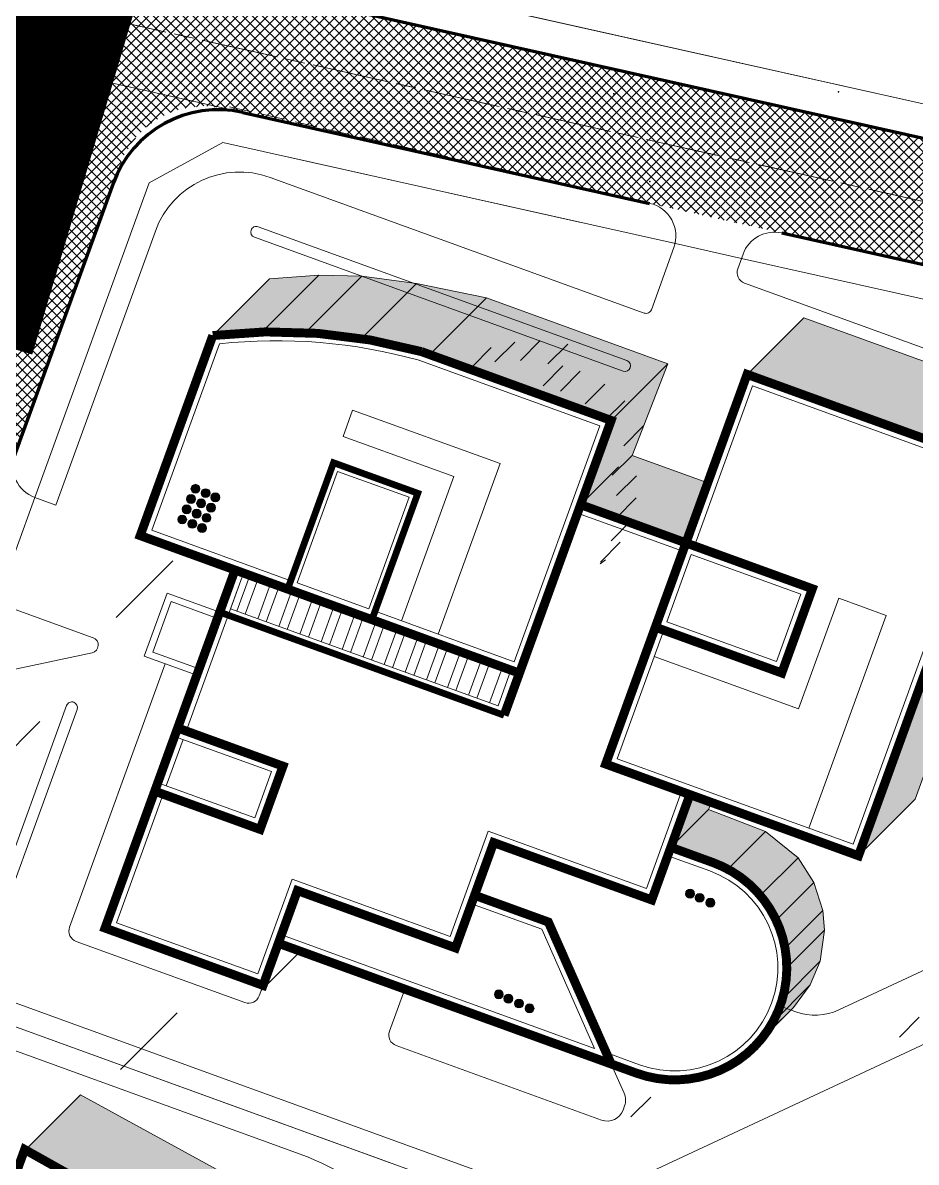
# Model space of a CAD drawing. Header units: millimetres. Extents: x 89040 to 596321, y -313033 to 2401191.
# Drawn here: x 596106.6 to 596186.3, y 1200341 to 1200442.7 of the extents above; entities that cross this region are included whole.
import ezdxf

# ---------------------------------------------------------------- set-up
doc = ezdxf.new("R2010")
doc.units = ezdxf.units.MM
doc.header["$MEASUREMENT"] = 0
doc.linetypes.add('CENTER', pattern=[50.800000000000004, 31.75, -6.349999999999999, 6.349999999999999, -6.349999999999999])
doc.linetypes.add('DUONG', pattern=[3, 2, -1])
doc.layers.get('0').update_dxf_attribs({"color": 251, "lineweight": 9})
for name, color, linetype, lineweight in [('1', 8, 'Continuous', 13), ('4 duong di', 11, 'Continuous', 9), ('BONGDO', 251, 'Continuous', 9), ('CONGTRINH', 7, 'Continuous', 20), ('CONGTRINH2', 30, 'Continuous', 18), ('LEDUONG', 6, 'Continuous', 20), ('LONGDUONG', 4, 'Continuous', 90), ('MANH', 8, 'Continuous', 9), ('RANHDATP3', 1, 'Continuous', 5), ('tang cao', 7, 'Continuous', 5), ('truc', 8, 'CENTER', 9)]:
    doc.layers.add(name, color=color, linetype=linetype, lineweight=lineweight)
doc.layers.add('DUONG NOI BO CONG TRINH', color=7, linetype='Continuous', lineweight=20, true_color=0x5e5e5e)
doc.layers.add('NOI-SUY-5', color=5, linetype='Continuous')
doc.styles.add('VN', font='VHELVCN.TTF')
doc.dimstyles.new('HOA75', dxfattribs={"dimscale": 0, "dimtxt": 450, "dimasz": 120, "dimexe": 150, "dimexo": 0, "dimgap": 50, "dimtad": 1, "dimdec": 0, "dimrnd": 0.001, "dimzin": 13, "dimdsep": 46, "dimtxsty": 'VN', "dimblk": 'TICKA', "dimcen": 0.09, "dimclrd": 9, "dimclre": 9, "dimclrt": 7, "dimadec": 0, "dimazin": 0, "dimtfac": 1, "dimtdec": 0, "dimtix": 1, "dimtmove": 2, "dimatfit": 3, "dimldrblk": 'PL1', "dimfxl": 1, "dimtolj": 1, "dimtzin": 13, "dimarcsym": 0})
pattern_1 = [(45, (594650.3527654881, 1198136.11866812), (-0.4419417382415922, 0.4419417382415923), []), (135, (594650.3527654881, 1198136.11866812), (-0.4419417382415923, -0.4419417382415922), [])]
pattern_2 = [(45, (594650.3527654881, 1198136.11866812), (-0.1767766952966369, 0.1767766952966369), []), (45, (594650.5295421833, 1198136.11866812), (-0.1767766952966369, 0.1767766952966369), [0.3125, -0.0625, 0, -0.0625])]

# ---------------------------------------------------------------- blocks, each defined once
blk = doc.blocks.new('PL')
at = {"layer": '1', "ltscale": 100}
blk.add_line((4.029908342286944, 0), (-6.671398499514908, 0), dxfattribs=at)
at = {"layer": '1', "ltscale": 100, "const_width": 1.6}
blk.add_lwpolyline([(0, 0), (-2.566846419125795, -8.508275751170004)], dxfattribs=at)
blk = doc.blocks.new('PL1')
at = {"layer": '4 duong di', "ltscale": 100, "xscale": 0.25, "yscale": 0.25, "zscale": 0.25}
blk.add_blockref('PL', (0, 0), dxfattribs=at)
blk = doc.blocks.new('TICKA')
at = {"color": 0}
for p, q in [((0, 2.5), (0, -2.5)), ((-2.5, 0), (2.5, 0))]:
    blk.add_line(p, q, dxfattribs=at)
at = {"color": 0, "const_width": 0.5}
blk.add_lwpolyline([(-0.7071067811865533, -0.7071067811865462), (0.7071067811865533, 0.7071067811865462)], dxfattribs=at)
at = {"color": 0, "const_width": 0.25}
for points in [[(0.5821067811865533, 0.7071067811865462, 1), (0.8321067811865532, 0.7071067811865462, 1)], [(-0.8321067811865532, -0.7071067811865462, 1), (-0.5821067811865533, -0.7071067811865462, 1)]]:
    blk.add_lwpolyline(points, format="xyb", close=True, dxfattribs=at)

msp = doc.modelspace()

# ---------------------------------------------------------------- hatches: boundary and pattern name
at = {"layer": 'BONGDO'}
h = msp.add_hatch(dxfattribs=at)
h.set_pattern_fill('ANSI35', color=256, style=0)
h.set_pattern_definition(pattern_2)
h.paths.add_polyline_path([(596123.5531403421, 1200414.748195246), (596128.6106717563, 1200419.80572666), (596133.0178598554, 1200420.121945242), (596136.8601760708, 1200420.033330993), (596141.738919904, 1200419.401114085), (596147.9764059609, 1200418.097530868), (596164.1571046758, 1200412.22607583), (596160.9680412044, 1200404.044735272), (596167.7155858708, 1200401.596268378), (596165.7709862469, 1200396.237293399), (596156.3707339308, 1200399.648342563), (596159.0995732616, 1200407.168544416), (596150.6393461771, 1200410.238488663), (596142.1791190926, 1200413.30843291), (596137.9989943283, 1200414.014088657), (596136.6813884897, 1200414.343582671), (596132.9364032722, 1200414.937431997), (596131.0709001666, 1200415.0453779), (596127.2463108124, 1200415.040984784)])
h = msp.add_hatch(dxfattribs=at)
h.set_pattern_fill('ANSI35', color=256, style=0)
h.set_pattern_definition(pattern_2)
h.paths.add_polyline_path([(596171.2286649082, 1200411.277697105), (596176.2861963224, 1200416.335228519), (596198.8775046373, 1200408.145330068), (596186.2259199766, 1200373.367776958), (596181.1683885623, 1200368.310245544), (596193.7892704668, 1200403.091179113)])
h = msp.add_hatch(dxfattribs=at)
h.set_pattern_fill('ANSI35', color=256, style=0)
h.set_pattern_definition(pattern_2)
h.paths.add_polyline_path([(596167.7969744932, 1200372.442312265), (596172.8724708032, 1200370.49017238), (596175.7782495578, 1200368.138999853), (596177.1945757527, 1200365.934840304), (596177.9928129991, 1200363.421426636), (596178.1460262563, 1200361.677640284), (596177.7509697279, 1200358.894645331), (596176.8654327213, 1200356.781524385), (596175.3757565458, 1200354.768877736), (596172.452605649, 1200351.845726839), (596174.1717643541, 1200354.892076902), (596174.6435592783, 1200356.708546722), (596174.7457189283, 1200359.020898254), (596174.4499199699, 1200360.818761156), (596174.0311688696, 1200362.079202782), (596173.4387339312, 1200363.291037919), (596172.4037353396, 1200364.764485635), (596171.7704328507, 1200365.44561215), (596170.4421916034, 1200366.539836166), (596169.4979565851, 1200367.115658162), (596165.4578019173, 1200368.692105872), (596164.4224602751, 1200369.067798047), (596166.1279848567, 1200373.767924205), (596168.0626353708, 1200373.065901771)])
h = msp.add_hatch(dxfattribs=at)
h.set_pattern_fill('ANSI35', color=256, style=0)
h.set_pattern_definition(pattern_2)
h.paths.add_polyline_path([(596106.6956423238, 1200341.907047877), (596111.753173738, 1200346.964579291), (596129.4963185228, 1200337.228582959), (596126.7775367915, 1200330.310896316), (596132.6512286199, 1200328.139224944), (596125.8291302933, 1200309.338720312), (596131.9007846719, 1200297.085414534), (596128.4025261294, 1200293.587155992), (596122.4085547207, 1200305.683688488), (596122.3728303512, 1200305.956092302), (596129.1529700774, 1200324.640966402), (596122.5727934563, 1200327.028700816), (596124.4387871086, 1200332.171051545)])
at = {"layer": 'DUONG NOI BO CONG TRINH'}
h = msp.add_hatch(dxfattribs=at)
h.set_pattern_fill('NET', color=256, scale=5, angle=45, style=0)
h.set_pattern_definition(pattern_1)
h.paths.add_polyline_path([(595995.101366762, 1200475.274766724, -0.3511223697137446), (595987.2846282816, 1200485.03352531), (595987.2846282816, 1200525.771851248), (595981.2846282816, 1200522.623540457), (595981.2846282816, 1200519.609639589, -0.1859721201900045), (595978.6996744657, 1200512.900161957), (595938.6890100861, 1200468.681976798), (595947.4985450422, 1200453.49973682), (595973.5929352575, 1200466.517219932, -0.1723865966107662), (595980.2401797544, 1200467.327634762), (596111.5678269906, 1200437.946582228), (596137.9551008744, 1200432.043134656), (596205.7859866555, 1200416.867786124, -0.3818854923098502), (596213.5439467016, 1200406.026385501), (596216.5579224279, 1200433.701830808, -0.4472979209271629), (596208.0707842682, 1200427.628549224)])
h.paths.add_polyline_path([(595960.3912970803, 1200478.754145614, -1), (595972.2750441722, 1200478.754145614, -1)], flags=16)
h = msp.add_hatch(dxfattribs=at)
h.set_pattern_fill('NET', color=256, scale=5, angle=45, style=0)
h.set_pattern_definition(pattern_1)
h.paths.add_polyline_path([(595925.0451197465, 1200288.445026297), (595936.945767983, 1200263.871241082), (595936.2530274832, 1200265.770624282), (595936.0124330557, 1200267.078490529), (595935.9459374329, 1200268.229790137), (595935.9832160597, 1200269.092450465), (595936.1817802583, 1200270.388779408), (595936.7764856272, 1200272.219922163), (595937.3565670933, 1200273.350602297), (595938.1133428816, 1200274.446739759), (595939.5471033535, 1200275.914510199), (595940.4287001612, 1200276.570059491), (595942.3120534109, 1200277.572187762), (595945.5342314932, 1200279.091193384), (595948.2110769158, 1200280.353117196), (596049.9643682521, 1200328.321856873), (596074.5170916351, 1200339.896550732), (596077.6646039644, 1200341.408469552), (596080.2086631577, 1200343.026239926), (596081.9784701855, 1200344.516051168), (596084.1261692905, 1200346.902090203), (596085.5643509864, 1200349.061087448), (596087.0357103917, 1200352.224014194), (596087.6468357157, 1200353.908168238), (596089.8152206452, 1200359.883856209), (596092.7088450593, 1200367.858176806), (596094.1756830805, 1200371.90052473), (596095.0725189293, 1200374.372046793), (596103.9059467771, 1200398.71542228), (596114.7561151091, 1200428.616580283), (596115.6179753874, 1200430.831295922), (596116.5673230711, 1200432.297770049), (596117.545875838, 1200433.303432909), (596118.7801348323, 1200434.178181174), (596119.6955106603, 1200434.629465718), (596120.979309726, 1200435.040499273), (596122.7681160187, 1200435.243052765), (596124.5147252344, 1200435.050059633), (596100.9005418787, 1200440.333102285), (596103.2986284912, 1200439.368718926), (596104.3138731247, 1200438.639606227), (596105.7564790926, 1200437.043437627), (596106.5394515564, 1200435.600849175), (596106.9025765792, 1200434.515697753), (596107.1539326629, 1200432.526095417), (596107.0796341716, 1200431.43831989), (596106.6741345157, 1200429.797256086), (596105.7787515523, 1200427.32973792), (596079.8850022452, 1200355.971113275), (596079.3207820983, 1200354.451550818), (596078.6154123041, 1200353.025206269), (596077.5891441084, 1200351.529209079), (596077.1034466351, 1200350.961911648), (596075.6068632065, 1200349.577286487), (596074.3711951786, 1200348.733516639), (596071.4823235162, 1200347.310286677), (596065.8760281785, 1200344.66735574), (595947.1076921333, 1200288.677349726), (595941.8389849938, 1200286.193565291), (595939.2361912064, 1200284.966551049), (595938.0053084913, 1200284.386285863), (595935.9719329431, 1200283.686719213), (595933.7385576979, 1200283.435364522), (595931.859721075, 1200283.612588426), (595929.0434546762, 1200284.599787405), (595926.9456070943, 1200286.079494746), (595926.0179164142, 1200287.052745957)])
at = {"layer": 'tang cao'}
h = msp.add_hatch(color=256, dxfattribs=at)
edge = h.paths.add_edge_path()
edge.add_arc((596122.005289519, 1200401.066061843), 0.399280375762523, -23.36673687835441, 336.6332631216456)
h = msp.add_hatch(color=256, dxfattribs=at)
edge = h.paths.add_edge_path()
edge.add_arc((596122.9057166232, 1200400.677032718), 0.399280375762523, -23.36673687835441, 336.6332631216456)
h = msp.add_hatch(color=256, dxfattribs=at)
edge = h.paths.add_edge_path()
edge.add_arc((596121.6104978294, 1200400.152296996), 0.399280375762523, -23.36673687835441, 336.6332631216456)
h = msp.add_hatch(color=256, dxfattribs=at)
edge = h.paths.add_edge_path()
edge.add_arc((596122.5109249338, 1200399.763267872), 0.399280375762523, -23.36673687835441, 336.6332631216456)
h = msp.add_hatch(color=256, dxfattribs=at)
edge = h.paths.add_edge_path()
edge.add_arc((596123.3861376456, 1200399.385132615), 0.399280375762523, -23.36673687835441, 336.6332631216456)
h = msp.add_hatch(color=256, dxfattribs=at)
edge = h.paths.add_edge_path()
edge.add_arc((596123.7809293352, 1200400.298897461), 0.399280375762523, -23.36673687835441, 336.6332631216456)
h = msp.add_hatch(color=256, dxfattribs=at)
edge = h.paths.add_edge_path()
edge.add_arc((596121.2157061398, 1200399.23853215), 0.399280375762523, -23.36673687835441, 336.6332631216456)
h = msp.add_hatch(color=256, dxfattribs=at)
edge = h.paths.add_edge_path()
edge.add_arc((596122.1161332444, 1200398.849503026), 0.399280375762523, -23.36673687835441, 336.6332631216456)
h = msp.add_hatch(color=256, dxfattribs=at)
edge = h.paths.add_edge_path()
edge.add_arc((596122.991345956, 1200398.471367768), 0.399280375762523, -23.36673687835441, 336.6332631216456)
h = msp.add_hatch(color=256, dxfattribs=at)
edge = h.paths.add_edge_path()
edge.add_arc((596120.8209144503, 1200398.324767303), 0.399280375762523, -23.36673687835441, 336.6332631216456)
h = msp.add_hatch(color=256, dxfattribs=at)
edge = h.paths.add_edge_path()
edge.add_arc((596121.7213415547, 1200397.935738179), 0.399280375762523, -23.36673687835441, 336.6332631216456)
h = msp.add_hatch(color=256, dxfattribs=at)
edge = h.paths.add_edge_path()
edge.add_arc((596122.5965542666, 1200397.557602922), 0.399280375762523, -23.36673687835441, 336.6332631216456)
h = msp.add_hatch(color=256, dxfattribs=at)
edge = h.paths.add_edge_path()
edge.add_arc((596166.144049743, 1200364.925715043), 0.399280375762523, -23.36673687835441, 336.6332631216456)
h = msp.add_hatch(color=256, dxfattribs=at)
edge = h.paths.add_edge_path()
edge.add_arc((596167.0031998777, 1200364.554519615), 0.399280375762523, -23.36673687835441, 336.6332631216456)
h = msp.add_hatch(color=256, dxfattribs=at)
edge = h.paths.add_edge_path()
edge.add_arc((596167.9436655298, 1200364.115796547), 0.399280375762523, -23.36673687835441, 336.6332631216456)
h = msp.add_hatch(color=256, dxfattribs=at)
edge = h.paths.add_edge_path()
edge.add_arc((596149.074317956, 1200355.930945455), 0.399280375762523, -23.36673687835441, 336.6332631216456)
h = msp.add_hatch(color=256, dxfattribs=at)
edge = h.paths.add_edge_path()
edge.add_arc((596149.9334680907, 1200355.559750027), 0.399280375762523, -23.36673687835441, 336.6332631216456)
h = msp.add_hatch(color=256, dxfattribs=at)
edge = h.paths.add_edge_path()
edge.add_arc((596150.8739337429, 1200355.121026959), 0.399280375762523, -23.36673687835441, 336.6332631216456)
h = msp.add_hatch(color=256, dxfattribs=at)
edge = h.paths.add_edge_path()
edge.add_arc((596151.8143993954, 1200354.682303892), 0.399280375762523, -23.36673687835441, 336.6332631216456)

# ---------------------------------------------------------------- linework, layer by layer
at = {"layer": 'BONGDO'}
for p, q in [((596127.9603284412, 1200415.064413828), (596133.0178598554, 1200420.121945242)), ((596123.5531403421, 1200414.748195246), (596128.6106717563, 1200419.80572666)), ((596131.8366730058, 1200415.009827928), (596136.8942044202, 1200420.067359342)), ((596136.6813884897, 1200414.343582671), (596141.738919904, 1200419.401114085)), ((596142.9188745465, 1200413.039999453), (596147.9764059609, 1200418.097530868)), ((596171.2286649082, 1200411.277697105), (596176.2861963224, 1200416.335228519)), ((596148.7256032261, 1200412.388952096), (596150.4957392208, 1200414.159088091)), ((596151.0028887041, 1200412.520846491), (596152.7730246991, 1200414.290982486)), ((596146.6282901112, 1200411.901492948), (596148.3984261061, 1200413.671628943)), ((596153.4564034971, 1200412.212589959), (596155.2265394921, 1200413.982725954)), ((596153.0197511931, 1200410.260838242), (596154.789887188, 1200412.030974237)), ((596159.0995732616, 1200407.168544416), (596164.1571046758, 1200412.22607583)), ((596154.5650581432, 1200409.793941127), (596156.3351941381, 1200411.564077122)), ((596156.7669455303, 1200408.648737476), (596158.5370815253, 1200410.418873471)), ((596158.5433234593, 1200407.159008451), (596160.3134594545, 1200408.929144446)), ((596160.2152781539, 1200404.914273206), (596161.9854141489, 1200406.684409201)), ((596159.1979052094, 1200402.274599277), (596160.9680412044, 1200404.044735272)), ((596156.3707339308, 1200399.648342563), (596159.745248149, 1200403.022856781)), ((596159.582999939, 1200400.453802797), (596161.353135934, 1200402.223938792)), ((596159.5747869315, 1200398.487351946), (596161.3449229266, 1200400.257487941)), ((596159.08845286, 1200396.422404313), (596160.858588855, 1200398.192540308)), ((596158.1332094423, 1200394.528192191), (596159.9033454373, 1200396.298328185)), ((596158.1321272263, 1200394.36527572), (596158.590518454, 1200394.734627579)), ((596114.9368237744, 1200389.564752961), (596119.9943551886, 1200394.622284375)), ((596103.0601994464, 1200375.233845398), (596108.1177308606, 1200380.291376812)), ((596181.1683885623, 1200368.310245544), (596186.2259199766, 1200373.367776958)), ((596164.4224602751, 1200369.067798047), (596167.7969744932, 1200372.442312265)), ((596169.4979565851, 1200367.115658162), (596172.8724708032, 1200370.49017238)), ((596172.4037353396, 1200364.764485635), (596175.7782495578, 1200368.138999853)), ((596173.8200615344, 1200362.560326086), (596177.1945757527, 1200365.934840304)), ((596174.6182987809, 1200360.046912418), (596177.9928129991, 1200363.421426636)), ((596174.7715120381, 1200358.303126066), (596178.1460262563, 1200361.677640284)), ((596127.8646328767, 1200356.270327363), (596131.2391470949, 1200359.644841581)), ((596174.3764555097, 1200355.520131113), (596177.7509697279, 1200358.894645331)), ((596173.490918503, 1200353.407010167), (596176.8654327213, 1200356.781524385)), ((596115.3260375684, 1200349.238552545), (596120.3835689826, 1200354.296083959)), ((596172.0012423276, 1200351.394363518), (596175.3757565458, 1200354.768877736)), ((596170.9687831963, 1200350.387182178), (596174.3432974145, 1200353.761696396)), ((596184.8276749793, 1200352.12104777), (596186.5978109743, 1200353.891183765)), ((596106.6956423238, 1200341.907047877), (596111.753173738, 1200346.964579291)), ((596160.8617727422, 1200345.005183103), (596162.6319087372, 1200346.775319098))]:
    msp.add_line(p, q, dxfattribs=at)
for points in [[(596123.5531403421, 1200414.748195246), (596128.6106717563, 1200419.80572666), (596133.0178598554, 1200420.121945242), (596136.8601760708, 1200420.033330993), (596141.738919904, 1200419.401114085), (596147.9764059609, 1200418.097530868), (596164.1571046758, 1200412.22607583), (596160.9680412044, 1200404.044735272), (596167.7155858708, 1200401.596268378), (596165.7709862469, 1200396.237293399), (596156.3707339308, 1200399.648342563), (596159.0995732616, 1200407.168544416), (596150.6393461771, 1200410.238488663), (596142.1791190926, 1200413.30843291), (596137.9989943283, 1200414.014088657), (596136.6813884897, 1200414.343582671), (596132.9364032722, 1200414.937431997), (596131.0709001666, 1200415.0453779), (596127.2463108124, 1200415.040984784), (596123.5531403421, 1200414.748195246)], [(596171.2286649082, 1200411.277697105), (596176.2861963224, 1200416.335228519), (596198.8775046373, 1200408.145330068), (596186.2259199766, 1200373.367776958), (596181.1683885623, 1200368.310245544), (596193.7892704668, 1200403.091179113), (596171.2286649082, 1200411.277697105)], [(596167.7969744932, 1200372.442312265), (596172.8724708032, 1200370.49017238), (596175.7782495578, 1200368.138999853), (596177.1945757527, 1200365.934840304), (596177.9928129991, 1200363.421426636), (596178.1460262563, 1200361.677640284), (596177.7509697279, 1200358.894645331), (596176.8654327213, 1200356.781524385), (596175.3757565458, 1200354.768877736), (596172.452605649, 1200351.845726839), (596174.1717643541, 1200354.892076902), (596174.6435592783, 1200356.708546722), (596174.7457189283, 1200359.020898254), (596174.4499199699, 1200360.818761156), (596174.0311688696, 1200362.079202782), (596173.4387339312, 1200363.291037919), (596172.4037353396, 1200364.764485635), (596171.7704328507, 1200365.44561215), (596170.4421916034, 1200366.539836166), (596169.4979565851, 1200367.115658162), (596165.4578019173, 1200368.692105872), (596164.4224602751, 1200369.067798047), (596166.1279848567, 1200373.767924205), (596168.0626353708, 1200373.065901771), (596167.7969744932, 1200372.442312265)], [(596106.6956423238, 1200341.907047877), (596111.753173738, 1200346.964579291), (596129.4963185228, 1200337.228582959), (596126.7775367915, 1200330.310896316), (596132.6512286199, 1200328.139224944), (596125.8291302933, 1200309.338720312), (596131.9007846719, 1200297.085414534), (596128.4025261294, 1200293.587155992), (596122.4085547207, 1200305.683688488), (596122.3728303512, 1200305.956092302), (596129.1529700774, 1200324.640966402), (596122.5727934563, 1200327.028700816), (596124.4387871086, 1200332.171051545), (596106.6956423238, 1200341.907047877)]]:
    msp.add_lwpolyline(points, dxfattribs=at)
at = {"layer": 'CONGTRINH'}
for points, const_width in [([(596123.5531403421, 1200414.748195246), (596117.0721469318, 1200396.887715845), (596150.9130552694, 1200384.607938857)], 0.8), ([(596150.9130552694, 1200384.607938857), (596159.0995732615, 1200407.168544416), (596142.1791190926, 1200413.30843291)], 0.8), ([(596158.6077830038, 1200376.496763536), (596181.1683885623, 1200368.310245544), (596193.7892704668, 1200403.091179113), (596171.2286649082, 1200411.277697105), (596158.6077830038, 1200376.496763536)], 0.8), ([(596137.752702027, 1200389.383407686), (596141.8459610229, 1200400.663710465), (596134.3257591702, 1200403.392549796), (596130.2325001742, 1200392.112247017)], 0.6), ([(596156.3707339308, 1200399.648342563), (596165.7709862469, 1200396.2372934)], 0.8), ([(596163.0421469162, 1200388.717091547), (596174.3224496954, 1200384.623832551), (596177.0512890262, 1200392.144034404), (596165.7709862469, 1200396.2372934)], 0.8), ([(596125.5323740162, 1200393.817771598), (596113.9348068608, 1200361.856913724), (596128.0351853349, 1200356.740339979), (596131.1051295819, 1200365.200567063), (596145.2055080559, 1200360.083993318), (596148.6165572193, 1200369.484245634), (596162.7169356933, 1200364.367671889), (596166.1279848566, 1200373.767924205)], 0.8), ([(596124.1679543508, 1200390.057670672), (596149.548635604, 1200380.847837931)], 0.6), ([(596150.9130552694, 1200384.607938857), (596149.548635604, 1200380.847837931)], 0.8), ([(596118.3691707731, 1200374.077241735), (596127.7694230891, 1200370.666192571), (596129.8160525871, 1200376.306343961), (596120.4158002711, 1200379.717393124)], 0.8), ([(596168.1825612014, 1200367.703378382), (596164.4224602751, 1200369.067798047)], 0.8), ([(596146.9110326376, 1200364.784119476), (596153.4912092588, 1200362.396385062), (596159.1044023188, 1200349.721525549)], 0.8), ([(596129.3996050002, 1200360.500440905), (596161.3604628746, 1200348.90287375)], 0.8), ([(596096.6090855811, 1200314.110269279), (596105.0693126656, 1200311.040325032), (596115.4095902132, 1200307.288170952), (596124.4387871086, 1200332.171051545), (596106.7624311007, 1200342.091106015), (596096.6090855811, 1200314.110269279)], 0.8)]:
    msp.add_lwpolyline(points, dxfattribs=dict(at, const_width=const_width))
at = {"layer": 'CONGTRINH', "const_width": 0.8}
for points in [[(596123.5531403421, 1200414.748195246, -0.0976182708532754), (596142.1791190926, 1200413.30843291, -0.3883614004665719)], [(596161.3604628746, 1200348.90287375, 1), (596168.1825612014, 1200367.703378382, -1.646633339408707)]]:
    msp.add_lwpolyline(points, format="xyb", dxfattribs=at)
at = {"layer": 'CONGTRINH'}
msp.add_arc((596164.7715120381, 1200358.303126066), 9.999999999999918, 250.0557941617907, 70.05579416179071, dxfattribs=at)
at = {"layer": 'CONGTRINH2'}
for points in [[(596124.1358975819, 1200414.008852367), (596118.09705105, 1200397.366852097), (596130.5053841072, 1200392.864267202)], [(596138.02558596, 1200390.135427871), (596150.4339190172, 1200385.632842976), (596158.0746691432, 1200406.689408164), (596141.9350688724, 1200412.545949898)], [(596163.7941671015, 1200388.444207614), (596159.6326871222, 1200376.975899788), (596180.6892523101, 1200369.335149662), (596192.7643663484, 1200402.612042861), (596171.7078011604, 1200410.252792987), (596166.5230064321, 1200395.964409467)], [(596137.4615708211, 1200390.340090821), (596141.0772829342, 1200400.304358276), (596134.6851113593, 1200402.623871707), (596131.0693992461, 1200392.659604252)], [(596156.0978499977, 1200398.896322378), (596165.4981023137, 1200395.485273214)], [(596166.250122499, 1200395.212389281), (596164.0670510345, 1200389.196227799)], [(596164.0670510345, 1200389.196227799), (596173.8433134432, 1200385.648736669), (596176.0263849079, 1200391.664898151), (596166.250122499, 1200395.212389281)], [(596126.2843942015, 1200393.544887665), (596121.1678204564, 1200379.444509191)], [(596126.2843942015, 1200393.544887665), (596125.1246374858, 1200390.348801878)], [(596126.8484093404, 1200393.340224716), (596125.6886526248, 1200390.144138928)], [(596127.6004295258, 1200393.067340783), (596126.4406728102, 1200389.871254995)], [(596128.7284598037, 1200392.658014883), (596127.5687030881, 1200389.461929095)], [(596131.0693992461, 1200392.659604252), (596137.4615708211, 1200390.340090821)], [(596129.4804799887, 1200392.38513095), (596128.3207232733, 1200389.189045162)], [(596130.6085102668, 1200391.97580505), (596129.4487535512, 1200388.779719263)], [(596131.3605304521, 1200391.702921117), (596130.2007737367, 1200388.50683533)], [(596132.48856073, 1200391.293595217), (596131.3288040146, 1200388.09750943)], [(596133.2405809152, 1200391.020711284), (596132.0808241997, 1200387.824625497)], [(596134.3686111933, 1200390.611385385), (596133.2088544779, 1200387.415299598)], [(596125.1246374858, 1200390.348801878), (596149.0012783686, 1200381.684737003)], [(596135.1206313785, 1200390.338501452), (596133.960874663, 1200387.142415664)], [(596136.2486616565, 1200389.929175552), (596135.0889049409, 1200386.733089765)], [(596137.0006818417, 1200389.656291619), (596135.8409251262, 1200386.460205832)], [(596138.1287121197, 1200389.24696572), (596136.9689554041, 1200386.050879932)], [(596138.8807323049, 1200388.974081787), (596137.7209755894, 1200385.777995999)], [(596140.0087625828, 1200388.564755887), (596138.8490058673, 1200385.3686701)], [(596140.760782768, 1200388.291871954), (596139.6010260526, 1200385.095786166)], [(596141.888813046, 1200387.882546054), (596140.7290563305, 1200384.686460267)], [(596142.6408332314, 1200387.609662121), (596141.4810765157, 1200384.413576334)], [(596143.7688635093, 1200387.200336221), (596142.6091067938, 1200384.004250434)], [(596144.5208836946, 1200386.927452288), (596143.361126979, 1200383.731366501)], [(596145.6489139725, 1200386.518126389), (596144.4891572569, 1200383.322040601)], [(596146.4009341579, 1200386.245242456), (596145.2411774423, 1200383.049156668)], [(596147.5289644357, 1200385.835916556), (596146.3692077202, 1200382.639830769)], [(596148.2809846209, 1200385.563032623), (596147.1212279054, 1200382.366946836)], [(596149.4090148989, 1200385.153706724), (596148.2492581834, 1200381.957620936)], [(596150.161035084, 1200384.88082279), (596149.0012783686, 1200381.684737003)], [(596118.6420547061, 1200374.82926192), (596127.290286837, 1200371.69109669), (596128.791148469, 1200375.827207709), (596120.142916338, 1200378.965372939)], [(596120.8949365233, 1200378.692489006), (596119.3940748915, 1200374.556377987)], [(596119.1211909584, 1200373.804357802), (596114.9597109793, 1200362.336049976), (596127.5560490825, 1200357.765244097), (596130.6259933294, 1200366.225471182), (596144.7263718037, 1200361.108897436), (596148.137420967, 1200370.509149753), (596162.2377994411, 1200365.392576008), (596165.3759646715, 1200374.040808138)], [(596167.9096772684, 1200366.951358197), (596164.1495763418, 1200368.315777862)], [(596146.6381487047, 1200364.032099291), (596152.8978008797, 1200361.760672887), (596157.61288305, 1200351.113790896)], [(596129.6724889332, 1200361.252461091), (596157.61288305, 1200351.113790896)], [(596158.655346874, 1200350.73551431), (596161.6333468078, 1200349.654893935)]]:
    msp.add_lwpolyline(points, dxfattribs=at)
for points in [[(596124.1358975819, 1200414.008852367, -0.0950042307176622), (596141.964373344, 1200412.537794043)], [(596161.6333468078, 1200349.654893935, 1), (596167.9096772684, 1200366.951358197, 1)]]:
    msp.add_lwpolyline(points, format="xyb", dxfattribs=at)
at = {"layer": 'DUONG NOI BO CONG TRINH'}
msp.add_line((596111.5678269906, 1200437.946582228), (596137.9551008744, 1200432.043134656), dxfattribs=at)
at = {"layer": 'LEDUONG'}
for p, q in [((596127.8516448525, 1200448.64960005), (596207.2298804295, 1200430.890840499)), ((596130.3318184722, 1200430.674478923), (596156.2876155712, 1200424.867562754))]:
    msp.add_line(p, q, dxfattribs=at)
for points in [[(596212.650580741, 1200434.769820522), (596207.2298804295, 1200430.890840499), (596127.8516448525, 1200448.64960005), (596123.5267376662, 1200454.710391774), (596127.4528073677, 1200489.895700587), (596138.2499522793, 1200586.65936168), (596140.0598518822, 1200602.879622983), (596145.613866712, 1200607.916404645), (596215.9035115879, 1200608.867098563), (596220.9706750091, 1200603.935176537), (596221.112194404, 1200595.003257271)], [(596164.8286033262, 1200422.956744924), (596124.4474645205, 1200431.990945914), (596117.8625606459, 1200428.382450516), (596107.6718946157, 1200400.298765009)], [(596170.7321491652, 1200421.635984261), (596164.8286033262, 1200422.956744924)], [(596204.2063404011, 1200357.690551091), (596209.7257141626, 1200407.819826622), (596205.393542083, 1200413.881423606), (596170.7321491652, 1200421.635984261)], [(596140.375649039, 1200389.282665581), (596145.0487863928, 1200402.161011254), (596135.1785214611, 1200405.742612875), (596136.0312837518, 1200408.092675954), (596149.1916369944, 1200403.317207125), (596143.6657373497, 1200388.088798373)], [(596107.6718946157, 1200400.298765009), (596104.2608454523, 1200390.898512693)], [(596124.1679543508, 1200390.057670672), (596119.4678281929, 1200391.763195254), (596117.4211986947, 1200386.123043864), (596122.1213248529, 1200384.417519282)], [(596123.963291401, 1200389.493655533), (596119.827180382, 1200390.994517165), (596118.1898767835, 1200386.482396053), (596122.3259878026, 1200384.981534421)], [(596162.9414048108, 1200386.094144535), (596175.8197504836, 1200381.421007181), (596179.4013521051, 1200391.291272113), (596183.6314656474, 1200389.756299989), (596176.7411463374, 1200370.767790311)], [(596139.3671925645, 1200340.897899286), (596092.3130008637, 1200357.972351741), (596090.9485811982, 1200354.212250815), (596089.9296737172, 1200351.371343887), (596088.2643000219, 1200347.739681474), (596087.985355695, 1200347.259188515), (596087.6258137976, 1200346.676621024), (596087.0755829148, 1200345.853683304), (596086.6151280529, 1200345.219382739), (596086.0791766123, 1200344.534299947), (596085.6382456347, 1200344.008353277), (596085.1985055796, 1200343.514001937), (596084.6093791359, 1200342.894132884), (596083.8911207383, 1200342.197007911), (596083.746111227, 1200342.063420993), (596083.5323475976, 1200341.870622672), (596083.2866490068, 1200341.654906233), (596083.0272105793, 1200341.433713667), (596082.8122150125, 1200341.255362082), (596082.5255574143, 1200341.024296587), (596082.2057954295, 1200340.775299068)], [(596157.2447016219, 1200334.410726361), (596092.3130008637, 1200357.972351741)], [(596092.3130008637, 1200357.972351741), (596157.2447016219, 1200334.410726361)]]:
    msp.add_lwpolyline(points, dxfattribs=at)
for points in [[(596105.7702563636, 1200403.853132019), (596105.8751336698, 1200404.142155453, 0.4142135623731832), (596107.6718946157, 1200400.298765009), (596109.5519450789, 1200399.616555176), (596118.4256231978, 1200424.070853339, -0.4142135623731173), (596128.6746643813, 1200428.862215861), (596162.0455601033, 1200416.752991331, 0.4142135623730902), (596162.6861251772, 1200417.052451489), (596164.6969061018, 1200422.593810507, 0.4522185815868179), (596162.5318088628, 1200426.544752832), (596161.3128847394, 1200426.81745454)], [(596175.323617604, 1200423.682927371), (596174.3389005407, 1200423.903231506, 0.3772031465230584), (596170.8638463902, 1200421.998918679), (596170.3966246885, 1200420.711337741, 0.4142135623731301), (596170.9955450038, 1200419.430207593), (596203.8376431491, 1200407.512866693, -0.3459825681843241), (596207.1020847912, 1200402.265533321), (596202.6045105404, 1200361.416671009, -0.2616973561593623), (596199.7520473982, 1200357.434399146), (596156.0179161313, 1200336.988966862)], [(596174.1717643541, 1200354.892076903), (596175.5885293297, 1200354.37797847, 0.1989123673796543), (596179.4115569928, 1200354.548625552), (596194.1570423975, 1200361.442047568, 0.2616973561593731), (596197.0095055398, 1200365.424319431), (596200.6548073357, 1200398.532484598), (596198.9936397579, 1200401.20268092), (596193.7892704668, 1200403.091179113)], [(596156.0113201529, 1200336.985883284), (596097.6953368543, 1200358.146877623, -0.4142135623730428), (596095.8985759085, 1200361.990268066), (596103.9619268008, 1200384.211446733, -0.2585925248373366), (596104.4736752729, 1200384.657220824), (596112.7782603863, 1200386.431684803, 0.7535172241814522), (596112.8707646378, 1200387.774249998), (596104.2608454523, 1200390.898512693, 0.4142135623730864), (596100.4174550085, 1200389.101751747), (596100.4679623484, 1200389.240941104)], [(596119.301249158, 1200385.440834031), (596110.7736262496, 1200361.940203241, 0.4142135623730911), (596111.3725465649, 1200360.659073093), (596126.4129502706, 1200355.201394432, 0.4142135623730847), (596127.6940804184, 1200355.800314747), (596128.0351853349, 1200356.740339979)], [(596111.4439158122, 1200381.377299524), (596111.4439158122, 1200381.377299524, 0.4142135623729993), (596111.1444556547, 1200382.017864598), (596111.1444556547, 1200382.017864598, 0.4142135623730902), (596110.5038905807, 1200381.71840444), (596104.0228971702, 1200363.85792504, 0.4142135623729195), (596104.3223573278, 1200363.217359966), (596104.3223573278, 1200363.217359966, 0.4142135623730902), (596104.9629224018, 1200363.516820123), (596111.4439158122, 1200381.377299524), (596111.4439158122, 1200381.377299524)], [(596089.2287603237, 1200358.26767458), (596088.8107153361, 1200357.115616027, 0.4142135623730904), (596090.0085559668, 1200354.553355731), (596091.8886064298, 1200353.871145898, 0.4142135623730847), (596093.1697365777, 1200354.470066213), (596093.1697365777, 1200354.470066213, -0.4142135623731698), (596094.4508667258, 1200355.068986529), (596131.9943024054, 1200341.445681477, -0.0834537110168697), (596140.9267518446, 1200335.72523398), (596143.1108923771, 1200333.357353274, 0.1030342901380742), (596150.2329507212, 1200328.813604402), (596154.1163731999, 1200327.334526072, -0.4095890704903841), (596155.8686651005, 1200323.507671102), (596146.252757921, 1200297.007920026)], [(596159.1044023188, 1200349.721525549), (596160.2633401533, 1200347.104588259, -0.1936145245778518), (596160.3018555583, 1200345.985537939), (596160.1665956675, 1200345.612785439, -0.4142135623730933), (596158.2449004456, 1200344.714404966), (596139.9144084293, 1200351.365950835, -0.4142135623731301), (596139.315488114, 1200352.647080983), (596140.6799077794, 1200356.407181909)]]:
    msp.add_lwpolyline(points, format="xyb", dxfattribs=at)
msp.add_lwpolyline([(596127.2661248102, 1200423.514703559), (596160.1670079161, 1200411.576031487, 0.4142135623729195), (596160.8075729903, 1200411.875491645), (596160.8075729903, 1200411.875491645, 0.4142135623729993), (596160.5081128326, 1200412.516056718), (596127.6072297265, 1200424.45472879, 0.4142135623730902), (596126.9666646526, 1200424.155268633), (596126.9666646526, 1200424.155268633, 0.4142135623729993), (596127.2661248102, 1200423.514703559), (596127.2661248102, 1200423.514703559)], format="xyb", close=True, dxfattribs=at)
at = {"layer": 'LONGDUONG'}
for p, q in [((596128.4417923652, 1200445.443408804), (596202.613929221, 1200428.849374756)), ((596126.2313898545, 1200434.666001787), (596162.5318088628, 1200426.544752832)), ((596114.647876019, 1200428.318292364), (596087.0357103917, 1200352.224014194)), ((596174.3389005407, 1200423.903231506), (596204.0407805194, 1200417.258229372))]:
    msp.add_line(p, q, dxfattribs=at)
msp.add_arc((596124.0481283352, 1200424.907243201), 10, 77.38926115243373, 160.0557941617907, dxfattribs=at)
at = {"layer": 'NOI-SUY-5'}
for p in [(596179.3749943282, 1200436.494088657), (596159.3249943283, 1200436.334088657), (596162.5359943283, 1200428.484088657), (596185.8989943283, 1200423.964088657)]:
    msp.add_point(p, dxfattribs=at)
at = {"layer": 'RANHDATP3', "linetype": 'DUONG'}
msp.add_line((596125.0409943283, 1200435.164088657), (596154.0399943283, 1200428.504088657), dxfattribs=at)
at = {"layer": 'tang cao'}
for centre in [(596122.005289519, 1200401.066061843), (596122.9057166232, 1200400.677032718), (596121.6104978294, 1200400.152296996), (596122.5109249338, 1200399.763267872), (596123.3861376456, 1200399.385132615), (596123.7809293352, 1200400.298897461), (596121.2157061398, 1200399.23853215), (596122.1161332444, 1200398.849503026), (596122.991345956, 1200398.471367768), (596120.8209144503, 1200398.324767303), (596121.7213415547, 1200397.935738179), (596122.5965542666, 1200397.557602922), (596166.144049743, 1200364.925715043), (596167.0031998777, 1200364.554519615), (596167.9436655298, 1200364.115796547), (596149.074317956, 1200355.930945455), (596149.9334680907, 1200355.559750027), (596150.8739337429, 1200355.121026959), (596151.8143993954, 1200354.682303892)]:
    msp.add_circle(centre, 0.399280375762523, dxfattribs=at)
at = {"layer": 'truc', "color": 171, "ltscale": 0.2}
for p, q in [((595963.9542592576, 1200476.607137143), (596221.0041766104, 1200419.099085452)), ((595984.2846282816, 1200472.058760218), (596221.0041766104, 1200419.099085452)), ((596114.0669085408, 1200438.443845373), (596083.2756094654, 1200353.588433859))]:
    msp.add_line(p, q, dxfattribs=at)

# ---------------------------------------------------------------- leaders
at = {"layer": 'MANH'}
msp.add_leader([(596160.3243393612, 1200675.465654242), (596157.6914925697, 1200675.454166208)], dimstyle='HOA75', override={"dimscale": 1, "dimtad": 0}, dxfattribs=at)

doc.saveas('drawing.dxf')
